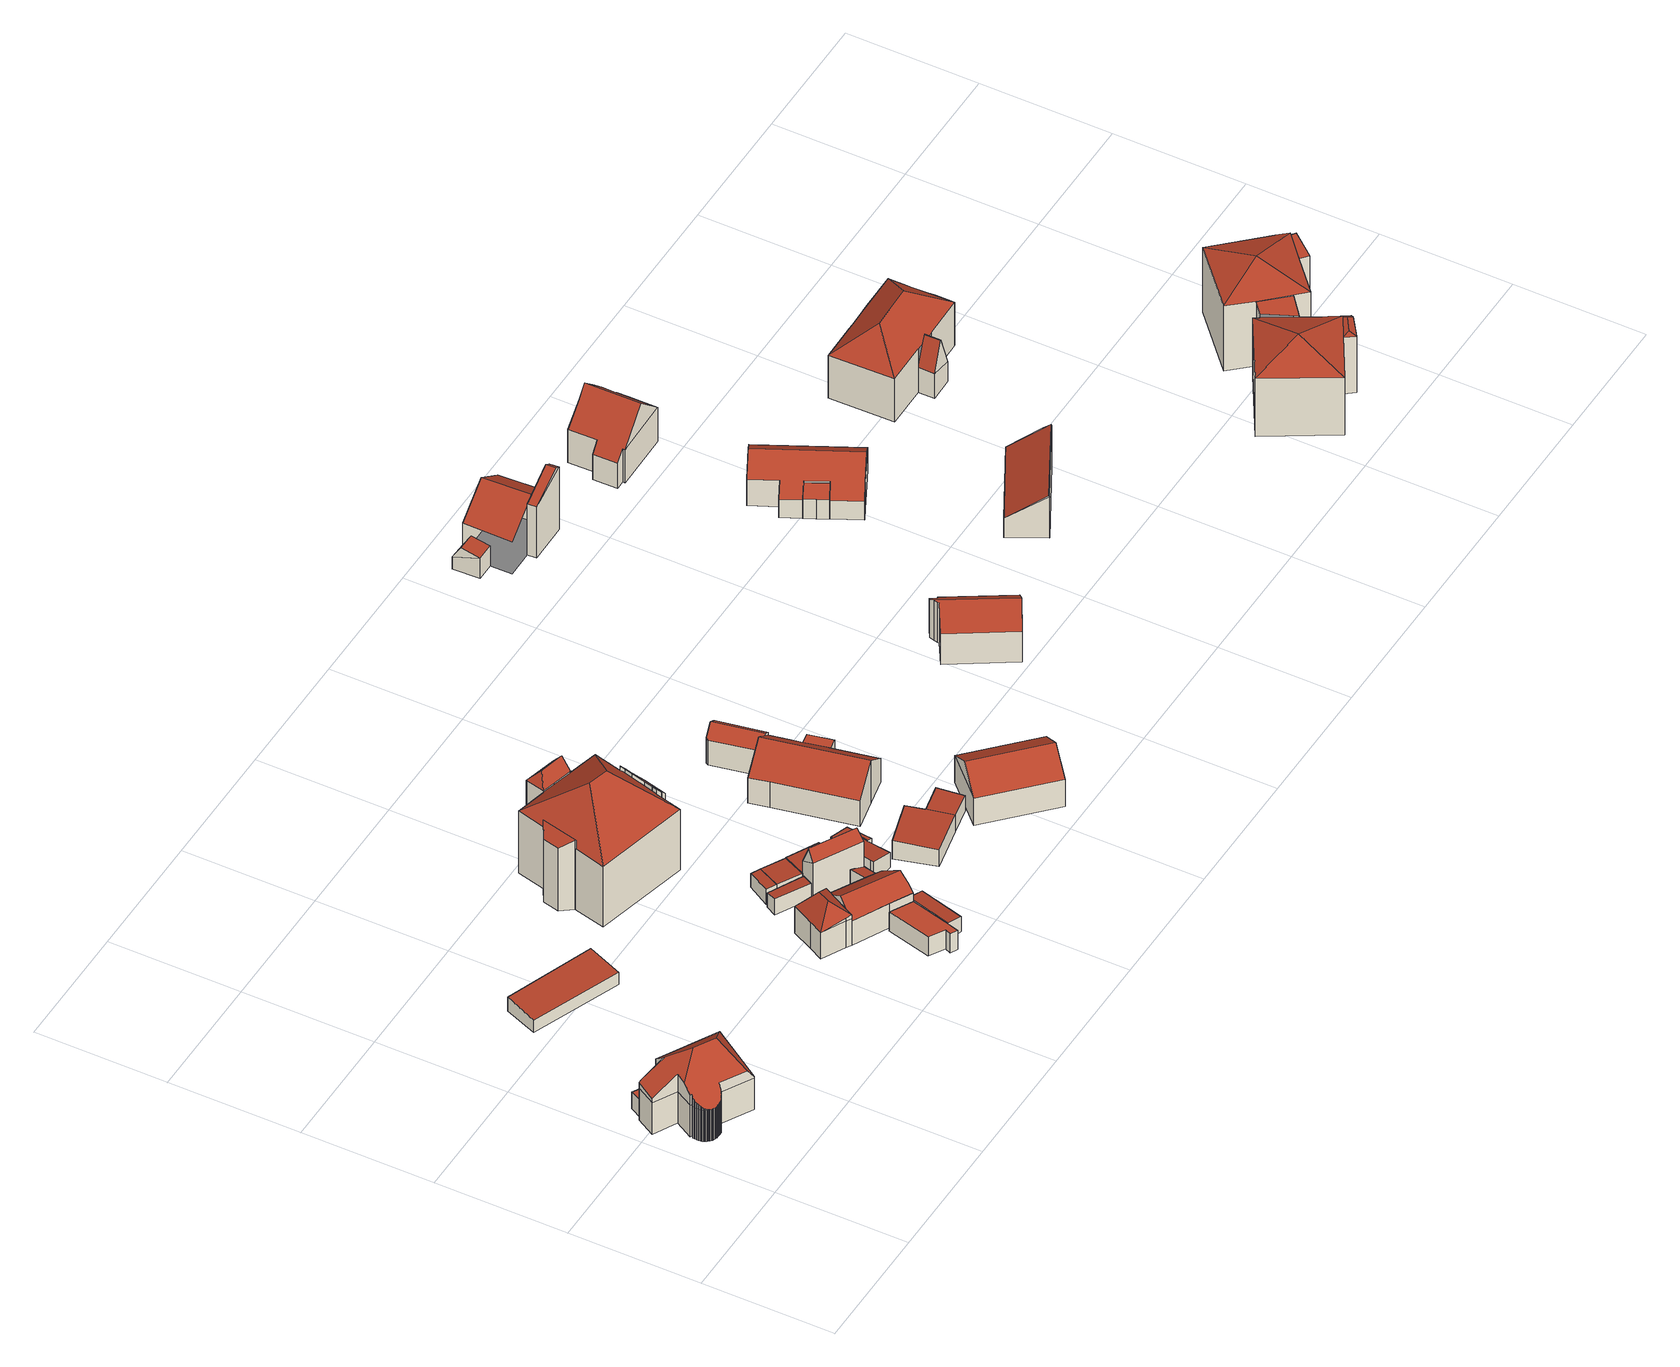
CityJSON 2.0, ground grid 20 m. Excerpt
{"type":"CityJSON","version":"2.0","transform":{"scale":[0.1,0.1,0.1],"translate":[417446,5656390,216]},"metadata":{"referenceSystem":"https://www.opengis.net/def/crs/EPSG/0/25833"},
"CityObjects":{
"building1":{"type":"Building","attributes":{"Dachtyp_tdc":"tdcPolyFlatRoof","Gemeindeschluessel":14612000,"Dachneigung":3.58,"QualitaetDacherkennung":48,"Geometrietyp2DReferenz":"3000","measuredHeight":3,"function":"31001_9998","roofType":"2100"},"geometry":[{"type":"Solid","lod":"2","boundaries":[[[[0,1,2,3]],[[1,4,5,2]],[[1,0,6,4]],[[5,7,3,2]],[[4,6,7,5]],[[6,0,3,7]]]],"semantics":{"surfaces":[{"type":"WallSurface"},{"type":"RoofSurface"},{"type":"GroundSurface"}],"values":[[0,0,1,2,0,0]]}}]},
"building2":{"type":"Building","attributes":{"Dachtyp_tdc":"tdcFreeFormRoof","Gemeindeschluessel":14612000,"Dachneigung":39.45,"QualitaetDacherkennung":49,"Geometrietyp2DReferenz":"3000","measuredHeight":10.92,"function":"31001_9998","roofType":"5000"},"geometry":[{"type":"Solid","lod":"2","boundaries":[[[[8,9,10,11]],[[9,12,13,10]],[[12,14,15,13]],[[14,16,17,15]],[[16,18,19,17]],[[18,20,21,19]],[[20,22,23,21]],[[22,24,25,23]],[[26,27,28,29,30,31,32]],[[33,34,35,36]],[[37,38,39,40,41,42,43,44,45,46,47,48,49,50,51,52,53,54,55,56,57,58,59,60,61,62,63,64,65,36,35,27,26,66,67,68,69,70,71,72,73,74,75,76,77,78,79,80,81,82]],[[27,35,34,83,84,28]],[[20,84,83,22]],[[18,29,28,84,20]],[[22,83,34,24]],[[85,82,81,86]],[[87,37,82,85]],[[86,81,80,88]],[[88,80,79,89]],[[89,79,78,90]],[[90,78,77,91]],[[91,77,76,92]],[[92,76,75,93]],[[93,75,74,94]],[[94,74,73,95]],[[95,73,72,96]],[[96,72,71,97]],[[97,71,70,98]],[[98,70,69,99]],[[99,69,68,100]],[[100,68,67,8]],[[8,67,66,9]],[[9,66,26,32,12]],[[101,65,64,102]],[[103,33,36,65,101]],[[104,61,60,105]],[[106,62,61,104]],[[105,60,59,107]],[[107,59,58,108]],[[108,58,57,109]],[[109,57,56,110]],[[110,56,55,111]],[[111,55,54,112]],[[112,54,53,113]],[[113,53,52,114]],[[114,52,51,115]],[[115,51,50,116]],[[116,50,49,117]],[[117,49,48,118]],[[118,48,47,119]],[[119,47,46]],[[120,63,62,106]],[[102,64,63,120]],[[40,39,121]],[[121,39,38,122]],[[122,38,37,87]],[[24,34,33,103]],[[12,32,31,14]],[[14,31,30,16]],[[16,30,29,18]],[[25,123,124,125,126,127,128,129,130,131,132,133,134,135,136,137,138,139,140,141,142,143,144,145,146,147,148,149,150,151,152,153,154,155,156,157,158,159,160,161,162,163,164,165,166,167,11,10,13,15,17,19,21,23]],[[101,102,125,124]],[[102,120,126,125]],[[120,106,127,126]],[[106,104,128,127]],[[104,105,129,128]],[[105,107,130,129]],[[107,108,131,130]],[[108,109,132,131]],[[109,110,133,132]],[[110,111,134,133]],[[111,112,135,134]],[[112,113,136,135]],[[113,114,137,136]],[[114,115,138,137]],[[115,116,139,138]],[[116,117,140,139]],[[117,118,141,140]],[[118,119,142,141]],[[119,46,143,142]],[[46,45,144,143]],[[45,44,145,144]],[[44,43,146,145]],[[43,42,147,146]],[[42,41,148,147]],[[41,40,149,148]],[[40,121,150,149]],[[121,122,151,150]],[[122,87,152,151]],[[87,85,153,152]],[[85,86,154,153]],[[86,88,155,154]],[[88,89,156,155]],[[89,90,157,156]],[[90,91,158,157]],[[91,92,159,158]],[[92,93,160,159]],[[93,94,161,160]],[[94,95,162,161]],[[95,96,163,162]],[[96,97,164,163]],[[97,98,165,164]],[[98,99,166,165]],[[99,100,167,166]],[[100,8,11,167]],[[24,103,123,25]],[[103,101,124,123]]]],"semantics":{"surfaces":[{"type":"WallSurface"},{"type":"RoofSurface"},{"type":"GroundSurface"}],"values":[[0,0,0,0,0,0,0,0,1,1,1,1,0,0,0,0,0,0,0,0,0,0,0,0,0,0,0,0,0,0,0,0,0,0,0,0,0,0,0,0,0,0,0,0,0,0,0,0,0,0,0,0,0,0,0,0,0,0,0,0,2,0,0,0,0,0,0,0,0,0,0,0,0,0,0,0,0,0,0,0,0,0,0,0,0,0,0,0,0,0,0,0,0,0,0,0,0,0,0,0,0,0,0,0,0,0,0]]}}]},
"building3":{"type":"Building","attributes":{"Dachtyp_tdc":"tdcPolyFlatRoof","Gemeindeschluessel":14612000,"Dachneigung":2.91,"QualitaetDacherkennung":87,"Geometrietyp2DReferenz":"3000","measuredHeight":2.48,"function":"31001_9998","roofType":"2100"},"geometry":[{"type":"Solid","lod":"2","boundaries":[[[[168,169,170,171]],[[169,172,173,170]],[[172,174,175,173]],[[174,168,171,175]],[[174,172,169,168]],[[171,170,173,175]]]],"semantics":{"surfaces":[{"type":"WallSurface"},{"type":"RoofSurface"},{"type":"GroundSurface"}],"values":[[0,0,0,0,1,2]]}}]},
"building4":{"type":"Building","attributes":{"Dachtyp_tdc":"tdcFreeFormRoof","Gemeindeschluessel":14612000,"Dachneigung":54.59,"QualitaetDacherkennung":59,"Geometrietyp2DReferenz":"3000","measuredHeight":7.95,"function":"31001_9998","roofType":"5000"},"geometry":[{"type":"Solid","lod":"2","boundaries":[[[[176,177,178,179]],[[177,180,181,178]],[[180,182,183,181]],[[182,184,185,183]],[[184,186,187,185]],[[186,176,179,187]],[[188,189,186,190]],[[191,177,192]],[[188,191,192,189]],[[189,192,177,176,186]],[[177,191,180]],[[180,191,188,182]],[[182,188,190,184]],[[184,190,186]],[[179,178,181,183,185,187]]]],"semantics":{"surfaces":[{"type":"WallSurface"},{"type":"RoofSurface"},{"type":"GroundSurface"}],"values":[[0,0,0,0,0,0,1,1,1,1,0,0,0,0,2]]}}]},
"building5":{"type":"Building","attributes":{"Dachtyp_tdc":"tdcPolyFlatRoof","Gemeindeschluessel":14612000,"Dachneigung":0,"QualitaetDacherkennung":62,"Geometrietyp2DReferenz":"3000","measuredHeight":3.4,"function":"31001_9998","roofType":"1000"},"geometry":[{"type":"Solid","lod":"2","boundaries":[[[[193,194,195,196]],[[194,197,198,195]],[[197,199,200,198]],[[199,201,202,200]],[[201,203,204,202]],[[203,205,206,204]],[[205,193,196,206]],[[205,203,201,199,197,194,193]],[[196,195,198,200,202,204,206]]]],"semantics":{"surfaces":[{"type":"WallSurface"},{"type":"RoofSurface"},{"type":"GroundSurface"}],"values":[[0,0,0,0,0,0,0,1,2]]}}]},
"building6":{"type":"Building","attributes":{"Dachtyp_tdc":"tdcGableRoof","Gemeindeschluessel":14612000,"Dachneigung":34.92,"QualitaetDacherkennung":53,"Geometrietyp2DReferenz":"3000","measuredHeight":6.79,"function":"31001_9998","roofType":"3100"},"geometry":[{"type":"Solid","lod":"2","boundaries":[[[[207,208,183,209]],[[208,210,181,183]],[[210,211,212,181]],[[211,213,214,212]],[[213,215,216,214]],[[215,217,218,216]],[[217,219,220,218]],[[219,207,209,220]],[[221,222,223,224,225,210]],[[226,227,228,222,221,208]],[[215,223,222,228,217]],[[217,228,227,219]],[[219,227,226,207]],[[207,226,208]],[[210,225,211]],[[208,221,210]],[[211,225,224,213]],[[213,224,223,215]],[[209,183,181,212,214,216,218,220]]]],"semantics":{"surfaces":[{"type":"WallSurface"},{"type":"RoofSurface"},{"type":"GroundSurface"}],"values":[[0,0,0,0,0,0,0,0,1,1,0,0,0,0,0,0,0,0,2]]}}]},
"building7":{"type":"Building","attributes":{"Dachtyp_tdc":"tdcPolyFlatRoof","Gemeindeschluessel":14612000,"Dachneigung":8.97,"QualitaetDacherkennung":44,"Geometrietyp2DReferenz":"3000","measuredHeight":2.73,"function":"31001_9998","roofType":"2100"},"geometry":[{"type":"Solid","lod":"2","boundaries":[[[[229,230,231,232]],[[230,233,234,231]],[[233,235,236,234]],[[235,229,232,236]],[[235,233,230,229]],[[232,231,234,236]]]],"semantics":{"surfaces":[{"type":"WallSurface"},{"type":"RoofSurface"},{"type":"GroundSurface"}],"values":[[0,0,0,0,1,2]]}}]},
"building8":{"type":"Building","attributes":{"Dachtyp_tdc":"tdcPolyFlatRoof","Gemeindeschluessel":14612000,"Dachneigung":4.51,"QualitaetDacherkennung":65,"Geometrietyp2DReferenz":"3000","measuredHeight":2.63,"function":"31001_9998","roofType":"2100"},"geometry":[{"type":"Solid","lod":"2","boundaries":[[[[237,238,239,240]],[[238,241,242,239]],[[241,243,244,242]],[[243,237,240,244]],[[243,241,238,237]],[[240,239,242,244]]]],"semantics":{"surfaces":[{"type":"WallSurface"},{"type":"RoofSurface"},{"type":"GroundSurface"}],"values":[[0,0,0,0,1,2]]}}]},
"building9":{"type":"Building","attributes":{"Dachtyp_tdc":"tdcPolyFlatRoof","Gemeindeschluessel":14612000,"Dachneigung":13.82,"QualitaetDacherkennung":73,"Geometrietyp2DReferenz":"3000","measuredHeight":3.2,"function":"31001_9998","roofType":"2100"},"geometry":[{"type":"Solid","lod":"2","boundaries":[[[[245,246,247,248]],[[246,249,250,247]],[[249,251,252,250]],[[251,253,254,252]],[[253,245,248,254]],[[253,251,249,246,245]],[[248,247,250,252,254]]]],"semantics":{"surfaces":[{"type":"WallSurface"},{"type":"RoofSurface"},{"type":"GroundSurface"}],"values":[[0,0,0,0,0,1,2]]}}]},
"building10":{"type":"Building","attributes":{"Gemeindeschluessel":14612000,"Geometrietyp2DReferenz":"3000","function":"31001_9998","roofType":"9999"},"children":["building10-1","building10-2","building10-3","building10-4"]},
"building10-1":{"type":"BuildingPart","attributes":{"Dachtyp_tdc":"tdcPolyFlatRoof","Dachneigung":49.4,"QualitaetDacherkennung":39,"Geometrietyp2DReferenz":"3000","measuredHeight":11.71,"roofType":"2100"},"parents":["building10"],"geometry":[{"type":"MultiSurface","lod":"2","boundaries":[[[255,256,257,258]],[[256,259,260,257]],[[259,261,262,260]],[[261,263,264,262]],[[263,265,266,264]],[[265,267,268,266]],[[267,269,268]],[[269,270,271,268]],[[270,272,273,274,271]],[[274,257,260,262,264,266,268,271]],[[270,269,267,265,263,261,259,256,255,272]]],"semantics":{"surfaces":[{"type":"WallSurface"},{"type":"GroundSurface"},{"type":"RoofSurface"}],"values":[0,0,0,0,0,0,0,0,0,1,2]}}]},
"building10-2":{"type":"BuildingPart","attributes":{"Dachtyp_tdc":"tdcPolyFlatRoof","Dachneigung":35.25,"QualitaetDacherkennung":40,"Geometrietyp2DReferenz":"3000","measuredHeight":12.35,"roofType":"2100"},"parents":["building10"],"geometry":[{"type":"MultiSurface","lod":"2","boundaries":[[[275,276,277,278,279]],[[276,280,281,277]],[[280,282,283,281]],[[282,284,285,286,283]],[[284,282,280,276,275]],[[278,277,281,283,286]]],"semantics":{"surfaces":[{"type":"WallSurface"},{"type":"RoofSurface"},{"type":"GroundSurface"}],"values":[0,0,0,0,1,2]}}]},
"building10-3":{"type":"BuildingPart","attributes":{"Dachtyp_tdc":"tdcHipRoof","Dachneigung":37.72,"QualitaetDacherkennung":72,"Geometrietyp2DReferenz":"3000","measuredHeight":16.88,"roofType":"3200"},"parents":["building10"],"geometry":[{"type":"MultiSurface","lod":"2","boundaries":[[[287,288,289,290]],[[288,291,257,289]],[[291,258,257]],[[273,292,293,274]],[[292,294,295,293]],[[294,296,297,295]],[[296,298,277,297]],[[298,279,278,277]],[[285,299,286]],[[299,300,301,286]],[[300,302,303,301]],[[304,287,290,305]],[[294,292,273,258,291,288,306]],[[300,299,285,279,298,296,307]],[[288,287,304,302,300,307,306]],[[296,294,306,307]],[[290,289,257,274,293,295,297,277,278,286,301,303,305]]],"semantics":{"surfaces":[{"type":"WallSurface"},{"type":"RoofSurface"},{"type":"GroundSurface"}],"values":[0,0,0,0,0,0,0,0,0,0,0,0,1,1,1,1,2]}}]},
"building10-4":{"type":"BuildingPart","attributes":{"Dachtyp_tdc":"tdcFreeFormRoof","Dachneigung":50.87,"QualitaetDacherkennung":11,"Geometrietyp2DReferenz":"3000","measuredHeight":13.14,"roofType":"5000"},"parents":["building10"],"geometry":[{"type":"MultiSurface","lod":"2","boundaries":[[[308,309,310,311]],[[312,313,304,305,290]],[[314,308,311,303,302]],[[315,316,309,308]],[[315,308,314]],[[316,315,314,313,312]],[[309,316,312]],[[311,310,290,305,303]],[[309,312,290,310]]],"semantics":{"surfaces":[{"type":"WallSurface"},{"type":"RoofSurface"},{"type":"GroundSurface"}],"values":[0,0,0,1,1,1,0,2,0]}}]},
"building11":{"type":"Building","attributes":{"Dachtyp_tdc":"tdcPolyFlatRoof","Gemeindeschluessel":14612000,"Dachneigung":4.86,"QualitaetDacherkennung":70,"Geometrietyp2DReferenz":"3000","measuredHeight":2.65,"function":"31001_9998","roofType":"2100"},"geometry":[{"type":"Solid","lod":"2","boundaries":[[[[243,241,242,244]],[[241,317,318,242]],[[317,319,320,318]],[[319,243,244,320]],[[319,317,241,243]],[[244,242,318,320]]]],"semantics":{"surfaces":[{"type":"WallSurface"},{"type":"RoofSurface"},{"type":"GroundSurface"}],"values":[[0,0,0,0,1,2]]}}]},
"building12":{"type":"Building","attributes":{"Dachtyp_tdc":"tdcFreeFormRoof","Gemeindeschluessel":14612000,"Dachneigung":66.09,"QualitaetDacherkennung":8,"Geometrietyp2DReferenz":"3000","measuredHeight":8.53,"function":"31001_9998","roofType":"5000"},"geometry":[{"type":"Solid","lod":"2","boundaries":[[[[321,322,320,323]],[[322,324,325,320]],[[324,326,327,325]],[[326,321,323,327]],[[326,328,329,321]],[[328,324,322,329]],[[322,321,329]],[[326,324,328]],[[323,320,325,327]]]],"semantics":{"surfaces":[{"type":"WallSurface"},{"type":"RoofSurface"},{"type":"GroundSurface"}],"values":[[0,0,0,0,1,1,0,0,2]]}}]},
"building13":{"type":"Building","attributes":{"Dachtyp_tdc":"tdcPolyFlatRoof","Gemeindeschluessel":14612000,"Dachneigung":16.27,"QualitaetDacherkennung":24,"Geometrietyp2DReferenz":"3000","measuredHeight":3.25,"function":"31001_9998","roofType":"2100"},"geometry":[{"type":"Solid","lod":"2","boundaries":[[[[330,331,332,333]],[[331,334,335,332]],[[334,336,337,335]],[[336,338,339,337]],[[338,340,341,339]],[[340,330,333,341]],[[340,338,336,334,331,330]],[[333,332,335,337,339,341]]]],"semantics":{"surfaces":[{"type":"WallSurface"},{"type":"RoofSurface"},{"type":"GroundSurface"}],"values":[[0,0,0,0,0,0,1,2]]}}]},
"building14":{"type":"Building","attributes":{"Dachtyp_tdc":"tdcPolyFlatRoof","Gemeindeschluessel":14612000,"Dachneigung":4.79,"QualitaetDacherkennung":56,"Geometrietyp2DReferenz":"3000","measuredHeight":2.55,"function":"31001_9998","roofType":"2100"},"geometry":[{"type":"Solid","lod":"2","boundaries":[[[[342,343,344,345]],[[343,319,346,344]],[[319,347,348,346]],[[347,342,345,348]],[[347,319,343,342]],[[345,344,346,348]]]],"semantics":{"surfaces":[{"type":"WallSurface"},{"type":"RoofSurface"},{"type":"GroundSurface"}],"values":[[0,0,0,0,1,2]]}}]},
"building15":{"type":"Building","attributes":{"Dachtyp_tdc":"tdcPolyFlatRoof","Gemeindeschluessel":14612000,"Dachneigung":15.31,"QualitaetDacherkennung":59,"Geometrietyp2DReferenz":"3000","measuredHeight":3.73,"function":"31001_9998","roofType":"2100"},"geometry":[{"type":"Solid","lod":"2","boundaries":[[[[349,350,351,352]],[[350,353,354,351]],[[353,355,356,354]],[[355,357,344,356]],[[357,358,359,344]],[[358,360,361,359]],[[360,362,363,361]],[[362,349,352,363]],[[362,360,358,357,355,353,350,349]],[[352,351,354,356,344,359,361,363]]]],"semantics":{"surfaces":[{"type":"WallSurface"},{"type":"RoofSurface"},{"type":"GroundSurface"}],"values":[[0,0,0,0,0,0,0,0,1,2]]}}]},
"building16":{"type":"Building","attributes":{"Dachtyp_tdc":"tdcPolyFlatRoof","Gemeindeschluessel":14612000,"Dachneigung":15.95,"QualitaetDacherkennung":84,"Geometrietyp2DReferenz":"3000","measuredHeight":3.41,"function":"31001_9998","roofType":"2100"},"geometry":[{"type":"Solid","lod":"2","boundaries":[[[[364,365,366,367]],[[365,368,369,366]],[[368,370,371,369]],[[370,372,373,371]],[[372,374,375,373]],[[374,364,367,375]],[[374,372,370,368,365,364]],[[367,366,369,371,373,375]]]],"semantics":{"surfaces":[{"type":"WallSurface"},{"type":"RoofSurface"},{"type":"GroundSurface"}],"values":[[0,0,0,0,0,0,1,2]]}}]},
"building17":{"type":"Building","attributes":{"Gemeindeschluessel":14612000,"Geometrietyp2DReferenz":"3000","function":"31001_9998","roofType":"9999"},"children":["building17-1","building17-2"]},
"building17-1":{"type":"BuildingPart","attributes":{"Dachtyp_tdc":"tdcPolyFlatRoof","Dachneigung":2.67,"QualitaetDacherkennung":71,"Geometrietyp2DReferenz":"3000","measuredHeight":3.3,"roofType":"2100"},"parents":["building17"],"geometry":[{"type":"MultiSurface","lod":"2","boundaries":[[[376,377,378,379,380]],[[381,382,383,384,385]],[[382,386,387,383]],[[386,376,380,387]],[[386,382,381,377,376]],[[380,379,384,383,387]]],"semantics":{"surfaces":[{"type":"WallSurface"},{"type":"RoofSurface"},{"type":"GroundSurface"}],"values":[0,0,0,0,1,2]}}]},
"building17-2":{"type":"BuildingPart","attributes":{"Dachtyp_tdc":"tdcPolyFlatRoof","Dachneigung":3.04,"QualitaetDacherkennung":70,"Geometrietyp2DReferenz":"3000","measuredHeight":3.04,"roofType":"2100"},"parents":["building17"],"geometry":[{"type":"MultiSurface","lod":"2","boundaries":[[[378,388,389,379]],[[388,390,391,389]],[[390,385,384,391]],[[390,388,378,385]],[[384,379,389,391]]],"semantics":{"surfaces":[{"type":"WallSurface"},{"type":"RoofSurface"},{"type":"GroundSurface"}],"values":[0,0,0,1,2]}}]},
"building18":{"type":"Building","attributes":{"Gemeindeschluessel":14612000,"Geometrietyp2DReferenz":"3000","function":"31001_9998","roofType":"9999"},"children":["building18-1","building18-2","building18-3"]},
"building18-1":{"type":"BuildingPart","attributes":{"Dachtyp_tdc":"tdcGableRoof","Dachneigung":32.36,"QualitaetDacherkennung":51,"Geometrietyp2DReferenz":"3000","measuredHeight":7.51,"roofType":"3100"},"parents":["building18"],"geometry":[{"type":"MultiSurface","lod":"2","boundaries":[[[392,393,394,395,396]],[[397,398,399,400,401]],[[398,402,403,399]],[[402,404,405,403]],[[404,406,407,405]],[[406,408,409,407]],[[408,410,411,409]],[[410,412,413,414,411]],[[415,392,396,416]],[[410,408,406,404,402]],[[402,398,397,393,392,415,417,418,412,410]],[[396,395,400,399,403,405,407,409,411,414,419,416]]],"semantics":{"surfaces":[{"type":"WallSurface"},{"type":"RoofSurface"},{"type":"GroundSurface"}],"values":[0,0,0,0,0,0,0,0,0,1,1,2]}}]},
"building18-2":{"type":"BuildingPart","attributes":{"Dachtyp_tdc":"tdcFreeFormRoof","Dachneigung":30.93,"QualitaetDacherkennung":82,"Geometrietyp2DReferenz":"3000","measuredHeight":5.75,"roofType":"5000"},"parents":["building18"],"geometry":[{"type":"MultiSurface","lod":"2","boundaries":[[[420,421,422,423]],[[421,424,425,422]],[[424,426,427,425]],[[426,428,429,427]],[[428,430,415,416,429]],[[413,431,432,414]],[[431,420,423,432]],[[433,430,428,426,424]],[[424,421,420,431,413,418,433]],[[423,422,425,427,429,416,419,414,432]]],"semantics":{"surfaces":[{"type":"WallSurface"},{"type":"RoofSurface"},{"type":"GroundSurface"}],"values":[0,0,0,0,0,0,0,1,1,2]}}]},
"building18-3":{"type":"BuildingPart","attributes":{"Dachtyp_tdc":"tdcPolyFlatRoof","Dachneigung":0,"QualitaetDacherkennung":0,"Geometrietyp2DReferenz":"3000","measuredHeight":3.17,"roofType":"9999"},"parents":["building18"],"geometry":[{"type":"MultiSurface","lod":"2","boundaries":[[[401,434,435,394]],[[394,435,436,395]],[[435,434,437,436]],[[434,401,400,437]],[[395,436,437,400]],[[395,400,401,394]]],"semantics":{"surfaces":[{"type":"RoofSurface"},{"type":"WallSurface"},{"type":"GroundSurface"},{"type":"ClosureSurface","isClosure":"1","QuelleClosure":"LoD1Solid"}],"values":[0,1,1,1,2,3]}}]},
"building19":{"type":"Building","attributes":{"Dachtyp_tdc":"tdcGableRoof","Gemeindeschluessel":14612000,"Dachneigung":31.91,"QualitaetDacherkennung":70,"Geometrietyp2DReferenz":"3000","measuredHeight":7.51,"function":"31001_9998","roofType":"3100"},"geometry":[{"type":"Solid","lod":"2","boundaries":[[[[438,439,440,441]],[[439,442,443,440]],[[442,444,445,443]],[[444,438,441,445]],[[442,439,446]],[[438,444,447]],[[439,438,447,446]],[[444,442,446,447]],[[441,440,443,445]]]],"semantics":{"surfaces":[{"type":"WallSurface"},{"type":"RoofSurface"},{"type":"GroundSurface"}],"values":[[0,0,0,0,0,0,1,1,2]]}}]},
"building20":{"type":"Building","attributes":{"Dachtyp_tdc":"tdcGableRoof","Gemeindeschluessel":14612000,"Dachneigung":39.3,"QualitaetDacherkennung":58,"Geometrietyp2DReferenz":"3000","measuredHeight":7.25,"function":"31001_9998","roofType":"3100"},"geometry":[{"type":"Solid","lod":"2","boundaries":[[[[448,449,450,451]],[[449,452,453,450]],[[452,454,455,453]],[[454,456,457,455]],[[456,458,459,457]],[[458,460,461,459]],[[460,462,463,461]],[[462,464,465,463]],[[464,466,467,465]],[[466,468,469,467]],[[468,470,471,469]],[[470,448,451,471]],[[466,464,462,460,458,456]],[[456,454,452,449,448,470,468,466]],[[451,450,453,455,457,459,461,463,465,467,469,471]]]],"semantics":{"surfaces":[{"type":"WallSurface"},{"type":"RoofSurface"},{"type":"GroundSurface"}],"values":[[0,0,0,0,0,0,0,0,0,0,0,0,1,1,2]]}}]},
"building21":{"type":"Building","attributes":{"Gemeindeschluessel":14612000,"Geometrietyp2DReferenz":"3000","function":"31001_9998","roofType":"9999"},"children":["building21-1","building21-2","building21-3"]},
"building21-1":{"type":"BuildingPart","attributes":{"Dachtyp_tdc":"tdcGableRoof","Dachneigung":29.22,"QualitaetDacherkennung":13,"Geometrietyp2DReferenz":"3000","measuredHeight":11.97,"roofType":"3100"},"parents":["building21"],"geometry":[{"type":"MultiSurface","lod":"2","boundaries":[[[472,473,474,475,476,477]],[[478,479,480,481,482]],[[479,472,477,480]],[[478,483,484,473,485]],[[472,479,486]],[[473,472,486,485]],[[479,478,485,486]],[[477,476,481,480]]],"semantics":{"surfaces":[{"type":"WallSurface"},{"type":"RoofSurface"},{"type":"GroundSurface"}],"values":[0,0,0,0,0,1,1,2]}}]},
"building21-2":{"type":"BuildingPart","attributes":{"Dachtyp_tdc":"tdcGableRoof","Dachneigung":36.41,"QualitaetDacherkennung":82,"Geometrietyp2DReferenz":"3000","measuredHeight":9.8,"roofType":"3100"},"parents":["building21"],"geometry":[{"type":"MultiSurface","lod":"2","boundaries":[[[487,488,489,490,491]],[[488,482,481,489]],[[488,487,492]],[[487,493,474,484,494,492]],[[482,488,492,494,483]],[[495,496,490,489,481,476]]],"semantics":{"surfaces":[{"type":"WallSurface"},{"type":"RoofSurface"},{"type":"GroundSurface"}],"values":[0,0,0,1,1,2]}}]},
"building21-3":{"type":"BuildingPart","attributes":{"Dachtyp_tdc":"tdcGableRoof","Dachneigung":12.44,"QualitaetDacherkennung":5,"Geometrietyp2DReferenz":"3000","measuredHeight":4.26,"roofType":"3100"},"parents":["building21"],"geometry":[{"type":"MultiSurface","lod":"2","boundaries":[[[497,498,499,496]],[[498,500,501,499]],[[500,491,490,501]],[[500,498,502]],[[498,497,503,502]],[[491,500,502,503]],[[496,499,501,490]]],"semantics":{"surfaces":[{"type":"WallSurface"},{"type":"RoofSurface"},{"type":"GroundSurface"}],"values":[0,0,0,0,1,1,2]}}]},
"building22":{"type":"Building","attributes":{"Dachtyp_tdc":"tdcPolyFlatRoof","Gemeindeschluessel":14612000,"Dachneigung":28.73,"QualitaetDacherkennung":53,"Geometrietyp2DReferenz":"3000","measuredHeight":4.54,"function":"31001_9998","roofType":"2100"},"geometry":[{"type":"Solid","lod":"2","boundaries":[[[[504,505,506,507]],[[505,508,509,506]],[[508,510,511,509]],[[510,512,513,511]],[[512,504,507,513]],[[512,510,508,505,504]],[[507,506,509,511,513]]]],"semantics":{"surfaces":[{"type":"WallSurface"},{"type":"RoofSurface"},{"type":"GroundSurface"}],"values":[[0,0,0,0,0,1,2]]}}]},
"building23":{"type":"Building","attributes":{"Dachtyp_tdc":"tdcFreeFormRoof","Gemeindeschluessel":14612000,"Dachneigung":33.87,"QualitaetDacherkennung":71,"Geometrietyp2DReferenz":"3000","measuredHeight":7.06,"function":"31001_9998","roofType":"5000"},"geometry":[{"type":"Solid","lod":"2","boundaries":[[[[514,515,516,517]],[[515,518,519,516]],[[518,520,521,519]],[[520,522,523,521]],[[522,524,525,523]],[[524,526,527,525]],[[526,528,513,527]],[[528,529,511,513]],[[529,530,509,511]],[[530,531,506,509]],[[531,514,517,506]],[[532,522,520,533]],[[526,524,532,533,518,515,514,531,530,529,528]],[[520,518,533]],[[524,522,532]],[[517,516,519,521,523,525,527,513,511,509,506]]]],"semantics":{"surfaces":[{"type":"WallSurface"},{"type":"RoofSurface"},{"type":"GroundSurface"}],"values":[[0,0,0,0,0,0,0,0,0,0,0,1,1,0,0,2]]}}]},
"building24":{"type":"Building","attributes":{"Dachtyp_tdc":"tdcFreeFormRoof","Gemeindeschluessel":14612000,"Dachneigung":35.13,"QualitaetDacherkennung":4,"Geometrietyp2DReferenz":"3000","measuredHeight":7.56,"function":"31001_9998","roofType":"5000"},"geometry":[{"type":"Solid","lod":"2","boundaries":[[[[534,535,536,537]],[[535,538,539,536]],[[538,540,541,539]],[[540,542,543,541]],[[542,534,537,543]],[[534,542,544,545]],[[544,540,538,535,545]],[[542,540,544]],[[535,534,545]],[[537,536,539,541,543]]]],"semantics":{"surfaces":[{"type":"WallSurface"},{"type":"RoofSurface"},{"type":"GroundSurface"}],"values":[[0,0,0,0,0,1,1,0,0,2]]}}]},
"building25":{"type":"Building","attributes":{"Dachtyp_tdc":"tdcFreeFormRoof","Gemeindeschluessel":14612000,"Dachneigung":45.33,"QualitaetDacherkennung":81,"Geometrietyp2DReferenz":"3000","measuredHeight":10.48,"function":"31001_9998","roofType":"5000"},"geometry":[{"type":"Solid","lod":"2","boundaries":[[[[546,547,548,549]],[[547,550,551,548]],[[550,552,553,551]],[[552,554,555,553]],[[554,556,557,555]],[[556,558,559,557]],[[558,560,561,559]],[[560,562,563,561]],[[562,564,565,563]],[[564,566,567,565]],[[566,568,569,567]],[[568,570,571,569]],[[570,546,549,571]],[[562,560,558,556,554,572,573,564]],[[573,572,552,550,547,546,570,568,566]],[[554,552,572]],[[566,564,573]],[[549,548,551,553,555,557,559,561,563,565,567,569,571]]]],"semantics":{"surfaces":[{"type":"WallSurface"},{"type":"RoofSurface"},{"type":"GroundSurface"}],"values":[[0,0,0,0,0,0,0,0,0,0,0,0,0,1,1,0,0,2]]}}]},
"building26":{"type":"Building","attributes":{"Gemeindeschluessel":14612000,"Geometrietyp2DReferenz":"3000","function":"31001_9998","roofType":"9999"},"children":["building26-1","building26-2"]},
"building26-1":{"type":"BuildingPart","attributes":{"Dachtyp_tdc":"tdcGableRoof","Dachneigung":69.78,"QualitaetDacherkennung":21,"Geometrietyp2DReferenz":"3000","measuredHeight":8.95,"roofType":"3100"},"parents":["building26"],"geometry":[{"type":"MultiSurface","lod":"2","boundaries":[[[574,575,576,577]],[[575,578,579,576]],[[578,580,581,579]],[[578,575,582]],[[575,574,583,584,582]],[[580,578,582,584,585]],[[577,576,579,581]]],"semantics":{"surfaces":[{"type":"WallSurface"},{"type":"RoofSurface"},{"type":"GroundSurface"}],"values":[0,0,0,0,1,1,2]}}]},
"building26-2":{"type":"BuildingPart","attributes":{"Dachtyp_tdc":"tdcHipRoof","Dachneigung":39.16,"QualitaetDacherkennung":78,"Geometrietyp2DReferenz":"3000","measuredHeight":11.66,"roofType":"3200"},"parents":["building26"],"geometry":[{"type":"MultiSurface","lod":"2","boundaries":[[[586,587,588,581]],[[587,589,590,588]],[[589,591,592,590]],[[591,593,594,592]],[[593,595,596,594]],[[595,597,598,596]],[[597,599,600,598]],[[599,601,602,600]],[[601,603,604,602]],[[603,605,606,604]],[[605,607,608,606]],[[607,609,610,608]],[[609,611,612,610]],[[611,613,614,612]],[[613,615,574,577,614]],[[586,581,580]],[[613,611,609,607,605,603,601,599,616]],[[589,587,617]],[[599,597,595,593,591,589,617,616]],[[587,586,585,583,615,613,616,617]],[[588,590,592,594,596,598,600,602,604,606,608,610,612,614,577,581]]],"semantics":{"surfaces":[{"type":"WallSurface"},{"type":"RoofSurface"},{"type":"GroundSurface"}],"values":[0,0,0,0,0,0,0,0,0,0,0,0,0,0,0,0,1,1,1,1,2]}}]},
"building27":{"type":"Building","attributes":{"Gemeindeschluessel":14612000,"Geometrietyp2DReferenz":"3000","function":"31001_9998","roofType":"9999"},"children":["building27-1","building27-2","building27-3","building27-4","building27-5"]},
"building27-1":{"type":"BuildingPart","attributes":{"Dachtyp_tdc":"tdcTentRoof","Dachneigung":21.84,"QualitaetDacherkennung":78,"Geometrietyp2DReferenz":"3000","measuredHeight":12.73,"roofType":"3500"},"parents":["building27"],"geometry":[{"type":"MultiSurface","lod":"2","boundaries":[[[618,619,620,621]],[[622,623,624,625,626]],[[627,628,629,630,631]],[[628,632,633,629]],[[632,618,621,633]],[[618,632,634]],[[623,622,619,618,634,635]],[[628,627,635,634]],[[632,628,634]],[[621,620,626,625,636,630,629,633]]],"semantics":{"surfaces":[{"type":"WallSurface"},{"type":"RoofSurface"},{"type":"GroundSurface"}],"values":[0,0,0,0,0,1,1,1,1,2]}}]},
"building27-2":{"type":"BuildingPart","attributes":{"Dachtyp_tdc":"tdcPolyFlatRoof","Dachneigung":20.19,"QualitaetDacherkennung":62,"Geometrietyp2DReferenz":"3000","measuredHeight":11.55,"roofType":"2100"},"parents":["building27"],"geometry":[{"type":"MultiSurface","lod":"2","boundaries":[[[637,638,622,626,639]],[[640,641,642,620,619]],[[641,640,638,637]],[[639,626,620,642]]],"semantics":{"surfaces":[{"type":"WallSurface"},{"type":"RoofSurface"},{"type":"GroundSurface"}],"values":[0,0,1,2]}}]},
"building27-3":{"type":"BuildingPart","attributes":{"Dachtyp_tdc":"tdcPolyFlatRoof","Dachneigung":0,"QualitaetDacherkennung":1,"Geometrietyp2DReferenz":"3000","measuredHeight":10.43,"roofType":"1000"},"parents":["building27"],"geometry":[{"type":"MultiSurface","lod":"2","boundaries":[[[643,644,645,646]],[[647,648,649,650]],[[648,651,652,649]],[[651,643,646,652]],[[651,648,647,653,644,643]],[[646,645,654,650,649,652]]],"semantics":{"surfaces":[{"type":"WallSurface"},{"type":"RoofSurface"},{"type":"GroundSurface"}],"values":[0,0,0,0,1,2]}}]},
"building27-4":{"type":"BuildingPart","attributes":{"Dachtyp_tdc":"tdcTentRoof","Dachneigung":21.97,"QualitaetDacherkennung":79,"Geometrietyp2DReferenz":"3000","measuredHeight":13.97,"roofType":"3500"},"parents":["building27"],"geometry":[{"type":"MultiSurface","lod":"2","boundaries":[[[655,656,657,645,644]],[[656,658,639,657]],[[658,637,639]],[[659,642,641]],[[659,660,661,642]],[[660,662,663,661]],[[662,664,647,650,663]],[[665,664,662,666]],[[656,655,665,666]],[[660,659,658,656,666]],[[662,660,666]],[[650,654,645,657,639,642,661,663]]],"semantics":{"surfaces":[{"type":"WallSurface"},{"type":"RoofSurface"},{"type":"GroundSurface"}],"values":[0,0,0,0,0,0,0,1,1,1,1,2]}}]},
"building27-5":{"type":"BuildingPart","attributes":{"Dachtyp_tdc":"tdcFreeFormRoof","Dachneigung":16.16,"QualitaetDacherkennung":14,"Geometrietyp2DReferenz":"3000","measuredHeight":10.32,"roofType":"5000"},"parents":["building27"],"geometry":[{"type":"MultiSurface","lod":"2","boundaries":[[[667,668,669,670]],[[668,671,672,669]],[[671,673,674,672]],[[673,631,630,674]],[[624,675,676,625]],[[675,667,670,676]],[[631,673,677]],[[673,671,678,677]],[[671,668,667,679,678]],[[679,631,677,678]],[[667,675,624,679]],[[670,669,672,674,630,636,625,676]]],"semantics":{"surfaces":[{"type":"WallSurface"},{"type":"RoofSurface"},{"type":"GroundSurface"}],"values":[0,0,0,0,0,0,1,1,1,1,1,2]}}]}
},
"vertices":[
[19,211,62],[30,231,61],[30,231,32],[19,211,32],[62,213,61],[62,213,32],[50,193,62],[50,193,32],
[22,137,87],[20,138,87],[20,138,31],[22,137,31],[35,165,87],[35,165,31],[0,184,87],[0,184,31],[16,212,87],[16,212,31],[19,211,87],[19,211,31],[50,193,87],[50,193,31],[62,213,87],[62,213,31],[149,165,87],[149,165,31],[27,151,117],[69,161,140],[50,194,123],[19,211,101],[16,212,98],[0,184,94],[35,165,119],[107,90,90],[149,165,102],[101,143,140],[98,95,105],[23,114,89],[24,113,88],[25,112,88],[26,111,87],[27,110,87],[28,109,87],[30,108,87],[32,107,87],[33,107,87],[35,106,87],[36,106,88],[37,106,88],[39,106,89],[40,106,89],[42,106,90],[43,106,90],[45,106,91],[46,106,92],[48,107,93],[49,108,94],[50,108,95],[51,109,96],[53,110,97],[54,111,98],[55,112,99],[56,113,100],[57,114,102],[58,115,103],[59,117,105],[20,138,105],[22,137,105],[21,135,103],[20,134,102],[20,132,100],[20,131,99],[19,130,98],[19,128,97],[19,127,96],[19,125,95],[19,124,94],[20,122,93],[20,121,92],[20,120,91],[21,118,90],[21,117,90],[22,116,89],[62,213,102],[50,193,123],[22,116,87],[21,117,87],[23,114,87],[21,118,87],[20,120,87],[20,121,87],[20,122,87],[19,124,87],[19,125,87],[19,127,87],[19,128,87],[19,130,87],[20,131,87],[20,132,87],[20,134,87],[21,135,87],[59,117,87],[58,115,87],[107,90,87],[55,112,87],[54,111,87],[56,113,87],[53,110,87],[51,109,87],[50,108,87],[49,108,87],[48,107,87],[46,106,87],[45,106,87],[43,106,87],[42,106,87],[40,106,87],[39,106,87],[37,106,87],[36,106,87],[57,114,87],[25,112,87],[24,113,87],[107,90,31],[59,117,31],[58,115,31],[57,114,31],[56,113,31],[55,112,31],[54,111,31],[53,110,31],[51,109,31],[50,108,31],[49,108,31],[48,107,31],[46,106,31],[45,106,31],[43,106,31],[42,106,31],[40,106,31],[39,106,31],[37,106,31],[36,106,31],[35,106,31],[33,107,31],[32,107,31],[30,108,31],[28,109,31],[27,110,31],[26,111,31],[25,112,31],[24,113,31],[23,114,31],[22,116,31],[21,117,31],[21,118,31],[20,120,31],[20,121,31],[20,122,31],[19,124,31],[19,125,31],[19,127,31],[19,128,31],[19,130,31],[20,131,31],[20,132,31],[20,134,31],[21,135,31],
[243,410,65],[223,357,62],[223,357,40],[243,410,40],[88,410,62],[88,410,40],[108,460,65],[108,460,40],
[405,171,88],[421,203,88],[421,203,41],[405,171,41],[465,180,88],[465,180,41],[436,126,88],[436,126,41],[429,130,88],[429,130,41],[393,149,88],[393,149,41],[436,126,95],[421,153,120],[429,130,94],[465,180,95],[431,172,120],
[471,31,70],[489,99,70],[489,99,36],[471,31,36],[522,81,70],[522,81,36],[506,20,70],[506,20,36],[501,3,70],[501,3,36],[490,8,70],[490,8,36],[494,17,70],[494,17,36],
[489,99,84],[436,126,84],[489,99,41],[465,180,84],[522,148,84],[522,148,41],[539,138,84],[539,138,41],[532,116,84],[532,116,41],[525,89,84],[525,89,41],[522,81,84],[522,81,41],[448,149,109],[529,105,109],[532,116,101],[539,138,85],[522,148,85],[489,99,85],[522,81,85],[525,89,93],
[490,228,75],[480,211,78],[480,211,50],[490,228,50],[430,238,78],[430,238,50],[439,254,75],[439,254,50],
[441,257,78],[461,291,75],[461,291,51],[441,257,51],[476,285,74],[476,285,51],[456,249,78],[456,249,51],
[506,20,72],[522,81,72],[522,81,40],[506,20,40],[525,89,72],[525,89,40],[549,83,66],[549,83,40],[530,14,66],[530,14,40],
[483,499,156],[483,499,155],[483,499,39],[483,499,149],[492,497,145],[492,497,39],[489,485,145],[489,485,39],[513,479,116],[513,479,39],[504,443,115],[504,443,39],[480,449,144],[480,449,39],[480,449,145],[476,433,144],[476,433,39],[467,435,156],[467,435,148],[467,435,39],
[324,477,162],[323,478,162],[323,478,39],[324,477,39],[324,477,148],[310,496,150],[310,496,39],[316,521,150],[316,521,39],[338,534,162],[338,534,148],[338,534,39],
[447,554,149],[493,542,149],[493,542,39],[447,554,39],[483,499,148],[466,435,148],[466,435,39],[456,394,147],[456,394,39],[311,429,147],[311,429,39],[323,478,148],[338,534,149],[349,577,149],[349,577,39],[396,566,149],[396,566,39],[447,553,149],[447,553,39],[418,483,207],[387,491,207],
[403,595,152],[454,582,152],[454,582,39],[403,595,39],[447,554,152],[447,553,152],[396,566,152],[412,577,170],[450,568,170],
[510,266,74],[510,266,51],[491,230,78],[491,230,51],
[478,207,117],[491,230,100],[478,207,51],[551,198,98],[551,198,51],[547,169,117],[547,169,51],[548,180,136],[483,216,136],
[539,138,73],[522,148,78],[522,148,46],[539,138,46],[528,179,78],[528,179,46],[547,169,73],[547,169,46],[545,158,72],[545,158,46],[544,153,72],[544,153,46],
[556,242,75],[551,198,78],[551,198,53],[556,242,53],[491,230,53],[510,266,75],[510,266,53],
[580,148,80],[544,153,90],[544,153,53],[580,148,53],[545,158,90],[545,158,53],[547,169,90],[547,169,53],[551,198,90],[558,197,88],[558,197,53],[587,193,80],[587,193,53],[585,184,80],[585,184,53],
[585,184,81],[587,193,81],[587,193,55],[585,184,55],[558,197,89],[558,197,55],[560,226,89],[560,226,55],[597,222,79],[597,222,55],[594,183,78],[594,183,55],
[660,171,89],[668,144,88],[668,144,86],[668,144,56],[660,171,56],[679,105,86],[610,91,86],[610,91,56],[679,105,56],[679,105,84],[593,152,89],[593,152,56],
[713,153,86],[713,153,56],[720,113,84],[720,113,56],
[690,359,98],[693,345,98],[693,345,88],[693,345,56],[690,359,56],[701,307,98],[716,237,98],[716,237,56],[701,307,56],[701,307,88],[675,229,131],[675,229,56],[628,219,101],[628,219,56],[603,340,101],[603,340,56],[596,370,101],[596,370,56],[643,380,131],[643,380,56],[650,381,126],[650,381,100],[650,381,56],[684,388,98],[684,388,56],[671,385,109],[668,385,111],[671,385,56],
[637,455,102],[655,459,113],[655,459,56],[637,455,56],[656,459,113],[656,459,56],[667,461,105],[667,461,56],[673,462,100],[673,462,56],[684,388,103],[635,451,100],[635,451,56],[671,385,113],
[727,312,88],[719,350,88],[719,350,56],[727,312,56],
[770,156,96],[860,69,96],[860,69,48],[770,156,48],[799,7,96],[799,7,48],[709,94,96],[709,94,48],[830,38,123],[740,125,123],
[1033,328,87],[1034,327,87],[1034,327,40],[1033,328,40],[1044,333,77],[1044,333,40],[1100,241,77],[1100,241,40],[1063,218,112],[1063,218,40],[1023,195,95],[1023,195,40],[967,286,95],[967,286,40],[1003,308,111],[1003,308,40],[1002,310,111],[1002,310,40],[1004,316,112],[1004,316,40],[1006,324,108],[1006,324,40],[1019,332,95],[1019,332,40],
[920,865,100],[919,879,100],[919,879,98],[919,879,69],[919,879,9],[920,865,9],[981,880,121],[982,866,121],[982,866,9],[981,880,9],[981,880,71],[934,879,105],[924,879,101],[971,880,128],[972,865,128],
[876,952,68],[975,954,73],[975,954,9],[876,952,9],[876,952,29],[928,953,107],[877,878,67],[931,879,107],[877,878,9],[877,911,9],
[877,911,45],[849,911,45],[849,911,9],[848,952,30],[848,952,9],[849,939,51],[876,939,51],
[1134,565,74],[1126,581,74],[1126,581,40],[1134,565,40],[1145,590,85],[1145,590,40],[1161,559,85],[1161,559,40],[1142,549,74],[1142,549,40],
[1112,609,73],[1131,618,87],[1131,618,40],[1112,609,40],[1112,657,87],[1112,657,40],[1178,690,81],[1178,690,40],[1248,551,81],[1248,551,40],[1182,518,87],[1182,518,40],[1163,508,73],[1163,508,40],[1142,549,73],[1161,559,87],[1145,590,87],[1126,581,73],[1213,533,110],[1143,672,110],
[1244,276,119],[1216,329,80],[1216,329,46],[1244,276,46],[1338,394,79],[1338,394,46],[1361,351,114],[1361,351,46],[1366,340,119],[1366,340,46],[1366,341,121],[1243,277,121],
[1078,869,64],[1092,870,78],[1092,870,19],[1078,869,19],[1091,913,78],[1091,913,19],[1121,913,108],[1121,913,19],[1157,913,105],[1157,913,19],[1183,914,79],[1183,914,19],[1183,893,79],[1183,893,19],[1184,891,79],[1184,891,19],[1184,874,79],[1184,874,19],[1184,830,79],[1184,830,19],[1093,828,78],[1093,828,19],[1093,832,78],[1093,832,19],[1079,832,64],[1079,832,19],[1137,913,124],[1138,829,124],
[1435,558,90],[1435,534,90],[1435,534,55],[1435,558,55],[1398,533,99],[1398,533,55],[1398,558,99],[1398,558,55],[1415,534,145],[1419,558,132],[1415,558,145],[1410,558,132],
[1398,558,132],[1333,557,132],[1333,557,55],[1331,656,131],[1331,656,55],[1390,657,131],[1390,657,55],[1403,657,131],[1403,657,55],[1428,658,131],[1428,658,55],[1440,658,131],[1440,658,55],[1499,659,131],[1499,659,55],[1499,651,131],[1499,651,55],[1499,635,131],[1499,635,55],[1499,626,131],[1499,626,55],[1500,602,131],[1500,602,55],[1500,589,132],[1500,589,55],[1500,565,132],[1500,565,55],[1500,560,132],[1500,560,55],[1435,558,132],[1449,608,172],[1379,606,172],
[1643,192,153],[1648,185,153],[1648,185,50],[1643,192,50],[1674,140,153],[1693,107,153],[1693,107,145],[1693,107,50],[1674,140,50],[1669,71,153],[1601,31,153],[1601,31,50],[1669,71,50],[1669,71,151],[1542,133,153],[1542,133,50],[1622,112,177],[1703,91,153],[1703,91,50],
[1695,160,165],[1674,140,155],[1695,160,50],[1648,185,159],[1661,197,165],[1661,197,50],
[1783,184,154],[1769,196,154],[1769,196,50],[1783,184,50],[1785,237,154],[1788,241,154],[1788,241,50],[1785,237,50],[1813,221,154],[1813,221,50],[1798,222,154],[1798,222,50],
[1769,196,166],[1711,143,166],[1711,143,50],[1695,160,166],[1661,197,166],[1632,230,166],[1632,230,50],[1718,309,166],[1718,309,50],[1785,237,166],[1798,222,166],[1715,226,190],
[1701,108,146],[1718,86,144],[1718,86,50],[1701,108,50],[1710,79,151],[1710,79,50],[1680,57,151],[1680,57,50],[1698,111,145],[1698,111,50],[1682,69,153],[1704,84,153],[1703,91,151]
]}
